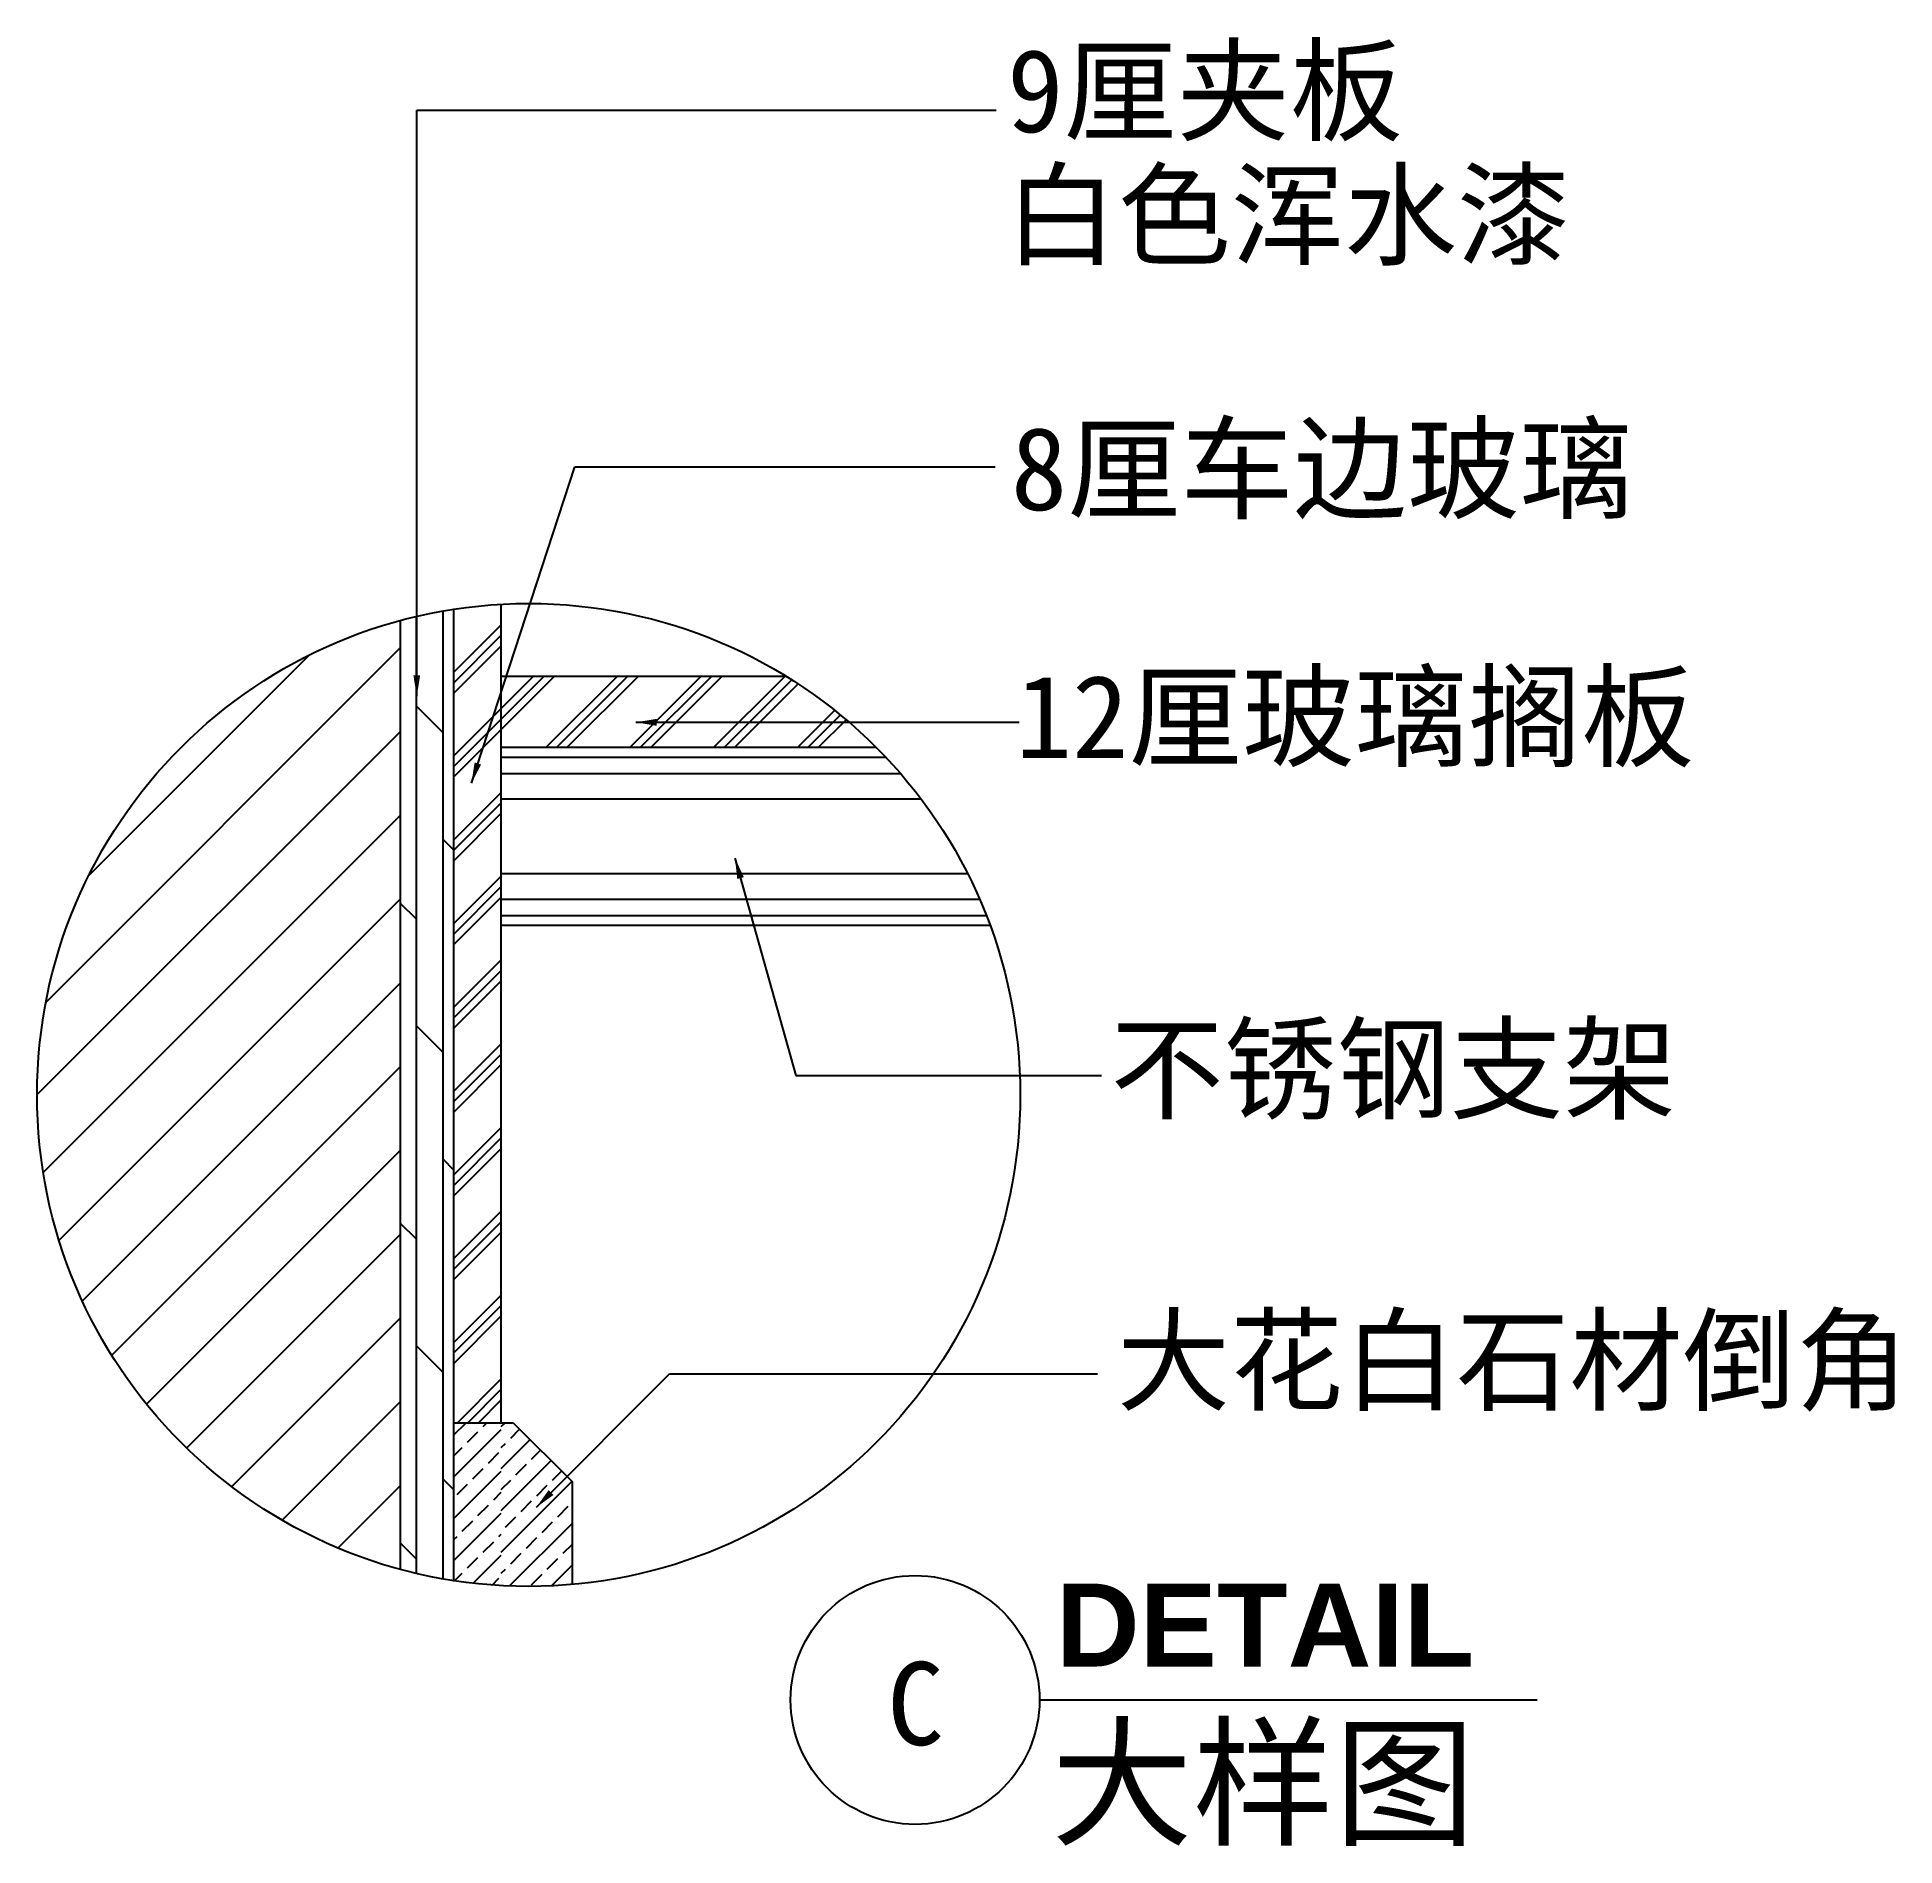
# Model space of a CAD drawing. Extents: x 2544 to 4111, y 904 to 2430.
import ezdxf

# ---------------------------------------------------------------- set-up
doc = ezdxf.new("R2010")
doc.units = 0
doc.header["$LTSCALE"] = 150
doc.header["$MEASUREMENT"] = 0
doc.layers.get('0').update_dxf_attribs({"linetype": 'CONTINUOUS'})
for name, color, linetype in [('2', 2, 'CONTINUOUS'), ('3', 3, 'CONTINUOUS'), ('4', 4, 'CONTINUOUS'), ('7', 7, 'CONTINUOUS'), ('BH', 3, 'CONTINUOUS'), ('TEXT', 3, 'CONTINUOUS')]:
    doc.layers.add(name, color=color, linetype=linetype)
doc.styles.add('HT', font='swisseb.ttf')
doc.styles.add('HZ', font='SIMFANG0.TTF')
doc.dimstyles.get("Standard").update_dxf_attribs({"dimscale": 35, "dimtxt": 2, "dimasz": 0.5, "dimexe": 1, "dimexo": 1, "dimgap": 0.5, "dimtad": 1, "dimdec": 0, "dimzin": 0, "dimtxsty": 'HZ', "dimblk1": 'DOT', "dimblk2": 'DOT', "dimsah": 1, "dimcen": 0, "dimazin": 3, "dimtfac": 0.5, "dimtdec": 0, "dimtmove": 0, "dimatfit": 3, "dimtolj": 1, "dimtzin": 0})

# ---------------------------------------------------------------- blocks, each defined once
blk = doc.blocks.new('_DOT')
at = {"color": 0, "linetype": 'BYBLOCK'}
blk.add_line((-0.5, 0), (-1, 0), dxfattribs=at)
at = {"color": 0, "linetype": 'BYBLOCK', "const_width": 0.5}
blk.add_lwpolyline([(-0.25, 0, 1), (0.25, 0, 1)], format="xyb", close=True, dxfattribs=at)

msp = doc.modelspace()

# ---------------------------------------------------------------- hatches: boundary and pattern name
at = {"layer": 'BH'}
h = msp.add_hatch(dxfattribs=at)
h.set_pattern_fill('DOLMIT', color=256, scale=90, angle=90, style=0)
h.set_pattern_definition([(90, (-25328.979, 21958.035), (-22.5, 1e-15), []), (135, (-25328.98, 21958.035), (-45, -45), [31.8198, -63.63969])])
h.paths.add_polyline_path([(2850.2, 1136.9, 0.027743), (2895.2, 1127.4), (2895.2, 1947.3, 0.027743), (2850.2, 1937.7)])
h = msp.add_hatch(dxfattribs=at)
h.set_pattern_fill('PLAST', color=256, scale=200, angle=45, style=0)
h.set_pattern_definition([(45, (-25261.133, 21944.784), (-35.35534, 35.35534), []), (45, (-25265.55, 21949.203), (-35.35534, 35.35534), []), (45, (-25269.97, 21953.623), (-35.35534, 35.35534), [])])
h.paths.add_polyline_path([(2895.2, 1260.7), (2935.2, 1260.7), (2935.2, 1951.4, 0.024255), (2895.2, 1947.3)])
h.paths.add_polyline_path([(2935.2, 1890.7), (2935.2, 1830.7), (3251.6, 1830.7, 0.058568), (3175.6, 1890.7)])
h = msp.add_hatch(dxfattribs=at)
h.set_pattern_fill('ANSI31,_O', color=256, scale=400)
h.set_pattern_definition([(45, (-25800.77, 21912.846), (-35.35534, 35.35534), [])])
h.paths.add_polyline_path([(2850.2, 1937.7, 0.338914), (2543.6, 1537.3, 0.338914), (2850.2, 1136.9)])
h = msp.add_hatch(dxfattribs=at)
h.set_pattern_fill('ANSI33', color=256, scale=100, style=0)
h.set_pattern_definition([(45, (-25328.98, 21958.035), (-17.67767, 17.67767), []), (45, (-25311.3, 21958.035), (-17.67767, 17.67767), [12.5, -6.25])])
h.paths.add_polyline_path([(2895.2, 1127.4, 0.024255), (2935.2, 1123.2), (2935.2, 1260.7), (2895.2, 1260.7)])
h = msp.add_hatch(dxfattribs=at)
h.set_pattern_fill('ANSI33', color=256, scale=100, style=0)
h.set_pattern_definition([(45, (-25800.772, 21912.846), (-17.67767, 17.67767), []), (45, (-25783.094, 21912.846), (-17.67767, 17.67767), [12.5, -6.25])])
h.paths.add_polyline_path([(2935.2, 1123.2, 0.036216), (2995.2, 1124.2), (2995.2, 1210.7), (2945.2, 1260.7), (2935.2, 1260.7)])

# ---------------------------------------------------------------- linework, layer by layer
at = {"layer": '2'}
msp.add_line((2850.2, 1136.9), (2850.2, 1937.7), dxfattribs=at)
at = {"layer": '3'}
for p, q in [((2935.2, 1822.4), (3259.6, 1822.4)), ((2935.2, 1808.7), (3272, 1808.7)), ((2935.2, 1787.1), (3289.5, 1787.1)), ((2935.2, 1724.2), (3328.6, 1724.2)), ((2935.2, 1702.6), (3338.8, 1702.6)), ((2935.2, 1688.9), (3344.4, 1688.9))]:
    msp.add_line(p, q, dxfattribs=at)
at = {"layer": '4'}
for p, q in [((2895.2, 1260.7), (2945.2, 1260.7)), ((2945.2, 1260.7), (2995.2, 1210.7)), ((2995.2, 1124.2), (2995.2, 1210.7))]:
    msp.add_line(p, q, dxfattribs=at)
at = {"layer": '7'}
for p, q in [((2895.2, 1127.4), (2895.2, 1947.3)), ((2935.2, 1260.7), (2935.2, 1951.4)), ((2935.2, 1890.7), (3175.6, 1890.7)), ((2935.2, 1830.7), (3251.6, 1830.7)), ((2935.2, 1680.7), (3347.6, 1680.7))]:
    msp.add_line(p, q, dxfattribs=at)
at = {"layer": 'TEXT', "color": 6}
msp.add_line((3389.4, 1026.7), (3809.4, 1026.7), dxfattribs=at)
at = {"layer": 'TEXT'}
msp.add_circle((2958.3, 1537.3), 414.8, dxfattribs=at)
at = {"layer": 'TEXT', "color": 6}
msp.add_circle((3284.4, 1026.7), 105, dxfattribs=at)

# ---------------------------------------------------------------- texts
at = {"layer": 'TEXT', "style": 'HZ'}
for s, p in [('9厘夹板', (3362, 2349.9)), ('白色浑水漆', (3359.9, 2245)), ('8厘车边玻璃', (3365.2, 2030.9)), ('12厘玻璃搁板', (3369.3, 1821.6)), ('不锈钢支架', (3449.3, 1524.3)), ('大花白石材倒角', (3454.7, 1278.3))]:
    msp.add_text(s, height=70, dxfattribs=at).set_placement(p)
at = {"layer": 'TEXT', "linetype": 'BYBLOCK'}
for s, height, style, p in [('DETAIL', 70, 'HT', (3403.3, 1054.9)), ('C', 70, 'HZ', (3260.9, 988.7)), ('大样图', 87.5, 'HZ', (3399.3, 913.1))]:
    msp.add_text(s, height=height, dxfattribs=dict(at, style=style)).set_placement(p)

# ---------------------------------------------------------------- leaders
at = {"layer": 'TEXT'}
for points in [[(2863.9, 1874), (2863.9, 2368.5), (3352.7, 2368.5)], [(2910, 1800.4), (2997.3, 2067.3), (3352, 2067.3)], [(3048.7, 1851.8), (3372.3, 1851.8)], [(3132.4, 1737.2), (3183.9, 1553.7), (3441.7, 1553.7)], [(2964.8, 1189.3), (3077.2, 1302), (3438.4, 1302)]]:
    msp.add_leader(points, dimstyle='STANDARD', dxfattribs=at)

doc.saveas('drawing.dxf')
